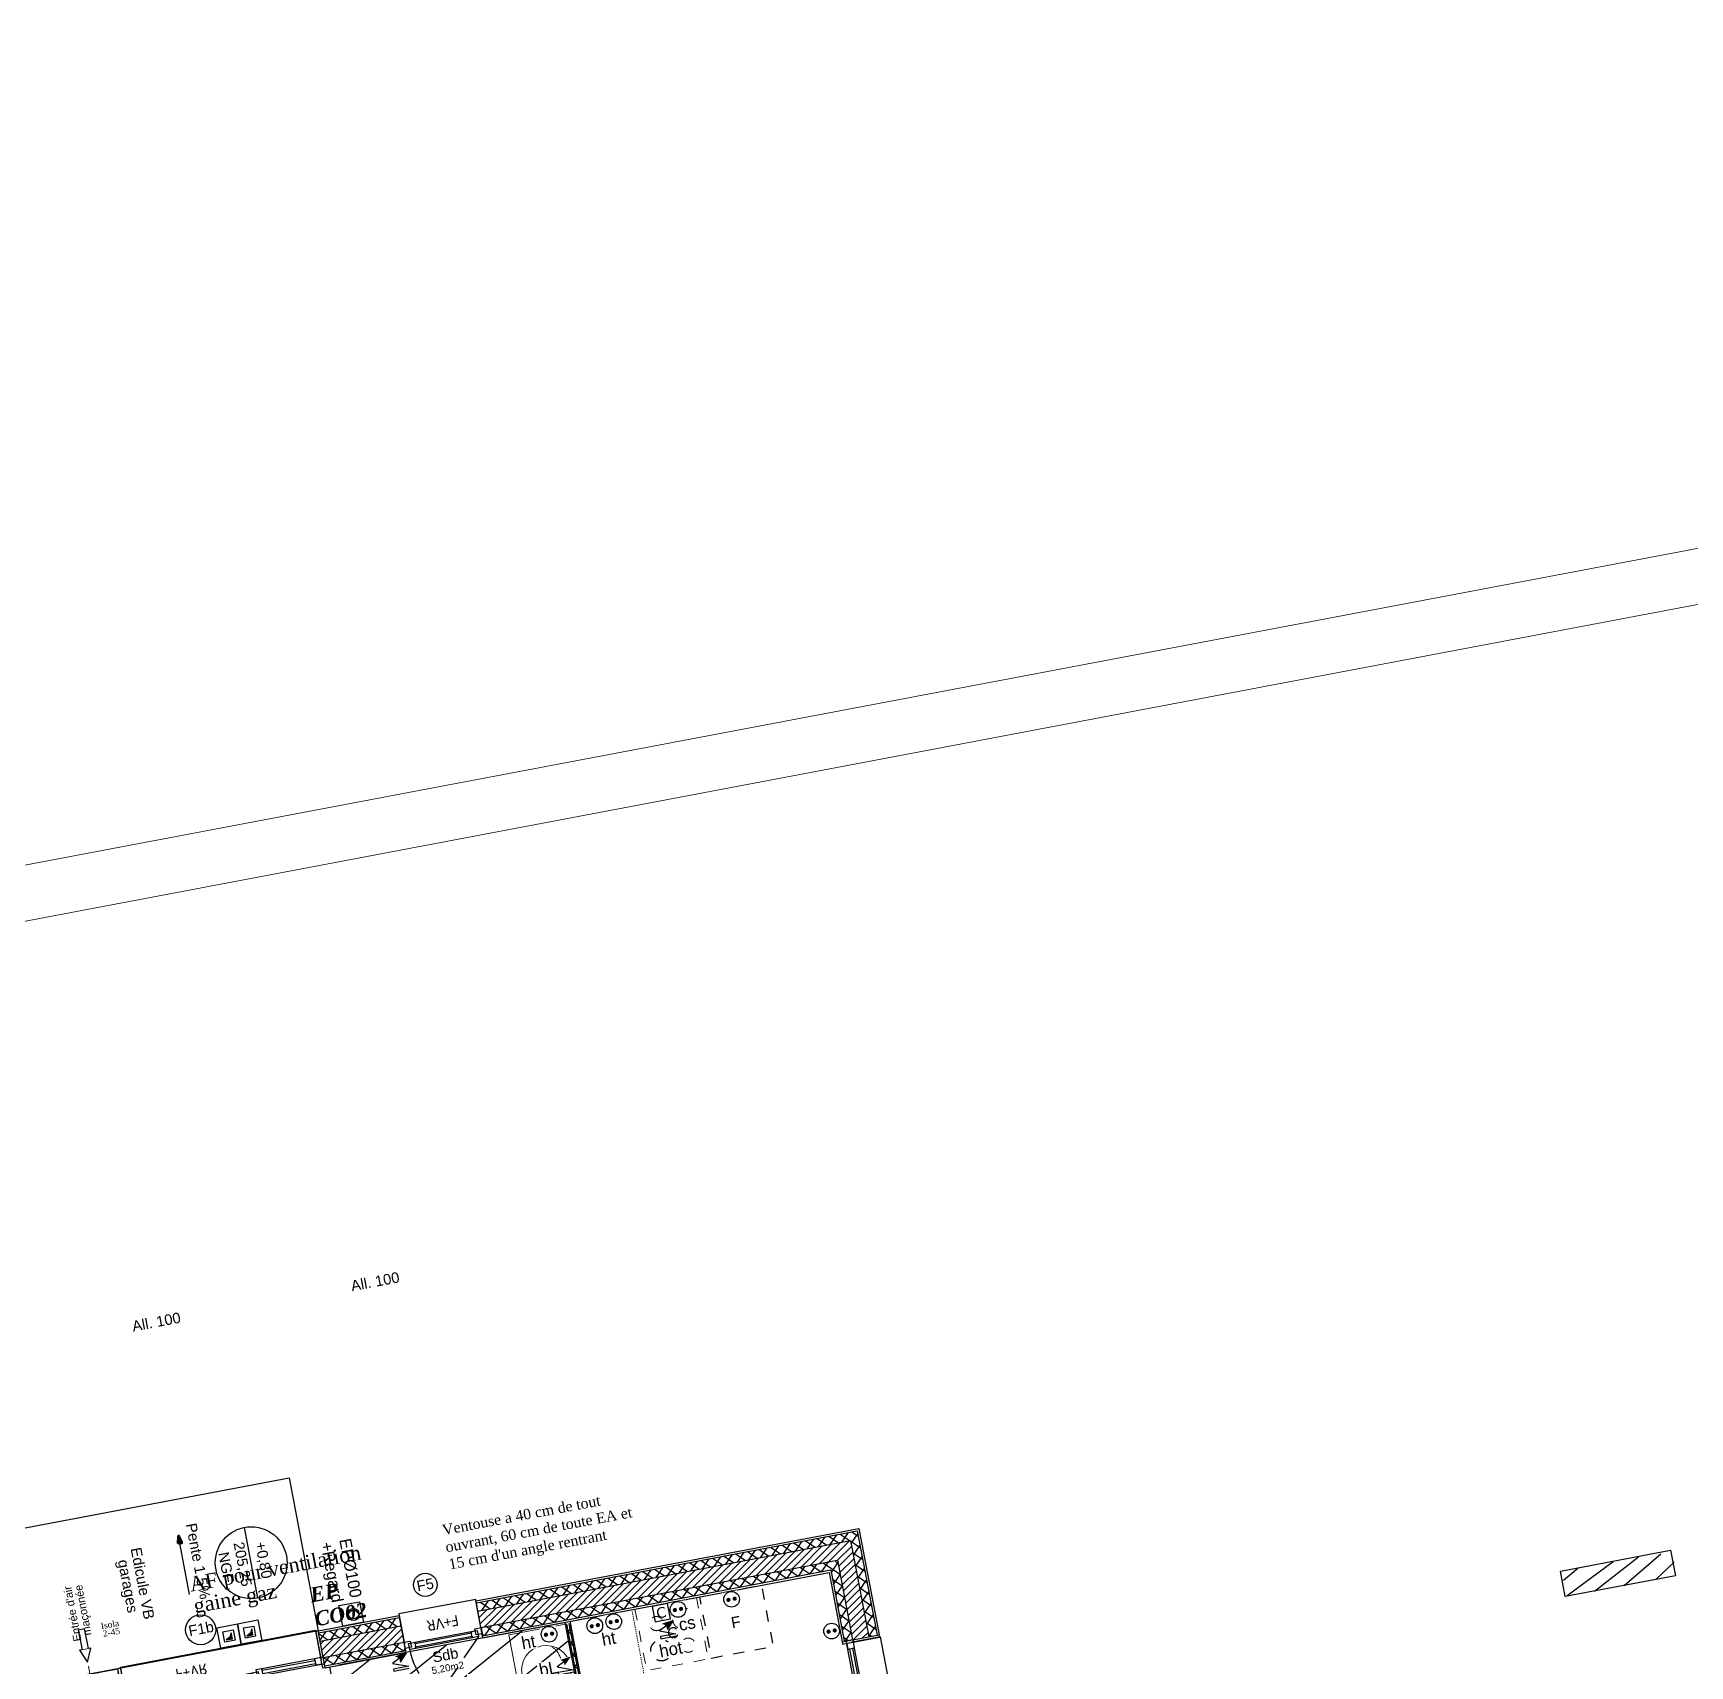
# Model space of a CAD drawing. Header units: centimetres. Extents: x 197412 to 267601, y -375791 to -305433.
# Drawn here: x 214401 to 230265, y -321067 to -305433 of the extents above; entities that cross this region are included whole.
import ezdxf

# ---------------------------------------------------------------- set-up
doc = ezdxf.new("R2010")
doc.units = ezdxf.units.CM
for name, pattern in [('CONTINU', [0]), ('prelem_vmc', [0.222222, 0.111111, -0.111111]), ('prlm_eu-4', [1.574803, 0.984252, -0.19685, 0.19685, -0.19685]), ('Style de ligne -1', [0.41664, 0.20828, -0.20836]), ('Style de ligne -2', [0.694425, 0.48607, -0.208355])]:
    doc.linetypes.add(name, pattern=pattern)
for name, color, linetype in [('3-BAT C-Niveau 0', 250, 'Continuous'), ('prlm-EAU-EPEXT', 145, 'Continuous'), ('prlm-MOD-PB', 123, 'Continuous'), ('prlm-VMC', 62, 'Continuous')]:
    doc.layers.add(name, color=color, linetype=linetype)
doc.layers.add('prlm-ELEC-CFO', color=1, linetype='Continuous', lineweight=25)
doc.layers.add('prlm-ZCARTOUCHE', color=7, linetype='Continuous', lineweight=13)
doc.styles.add('Arial', font='arial.ttf')
doc.styles.add('Futura Std Book', font='')
doc.styles.add('Geneva', font='arial.ttf')
doc.styles.add('Helvetica', font='arial.ttf')
doc.styles.add('Lucida Grande', font='')
doc.styles.add('prlm-eau-ep', font='timesbi.ttf', dxfattribs={"height": 18})
doc.styles.add('prlm-elec-cfo', font='comic.ttf', dxfattribs={"height": 12})
doc.styles.add('prlm-vmc', font='pala.ttf', dxfattribs={"height": 14})
doc.styles.get("Standard").update_dxf_attribs({"font": 'ARIALUNI.TTF', "height": 100})
doc.styles.get('Futura Std Book').set_extended_font_data('Futura Std Book')
doc.styles.get('Lucida Grande').set_extended_font_data('Lucida Grande')
pattern_1 = [(45, (82627.55, 127994.637), (-31.2347524, 39.0434405), [])]
pattern_2 = [(55.723595, (82441.66, 127994.64), (-66.106423, 45.054865), []), (145.723595, (82441.66, 127994.64), (45.054865, 66.106423), [])]

# ---------------------------------------------------------------- blocks, each defined once
blk = doc.blocks.new('FENETRE TYPE 1')
at = {"linetype": 'Style de ligne -1', "ltscale": 50.8}
for p, q in [((48.2, 60.2), (4, 16)), ((84.7, 60), (128.7, 16))]:
    blk.add_line(p, q, dxfattribs=at)
at = {"linetype": 'Continuous'}
blk.add_line((0, 16), (0, 14), dxfattribs=at)
at = {"linetype": 'Continuous', "lineweight": 25, "flags": 128}
for points in [[(-2, 18), (0, 18), (0, 14)], [(192, 18), (190, 18), (190, 14)], [(0, 8), (0, -18), (-2, -18)], [(190, 7.7), (190, -18), (192, -18)]]:
    blk.add_lwpolyline(points, dxfattribs=at)
at = {"linetype": 'Continuous', "flags": 128}
for points in [[(4, 16), (10, 16), (10, 10), (4, 10)], [(10, 16), (60.5, 16), (60.5, 14.5), (10, 14.5)], [(60.5, 16), (66.5, 16), (66.5, 10), (60.5, 10)], [(66.5, 16), (72.5, 16), (72.5, 10), (66.5, 10)], [(72.5, 16), (123, 16), (123, 14.5), (72.5, 14.5)], [(122.7, 16), (128.7, 16), (128.7, 10), (122.7, 10)], [(-2, 14), (6, 14), (6, 8), (-2, 8)], [(10, 11.5), (60.5, 11.5), (60.5, 10), (10, 10)], [(72.5, 11.5), (123, 11.5), (123, 10), (72.5, 10)], [(126.7, 14), (132.7, 14), (132.7, 7.7), (126.7, 7.7)], [(132.7, 14), (184, 14), (184, 12.5), (132.7, 12.5)], [(132.7, 9.2), (184, 9.2), (184, 7.7), (132.7, 7.7)], [(184, 14), (192.3, 14), (192.3, 7.7), (184, 7.7)], [(184, 13.7), (190, 13.7), (190, 7.7), (184, 7.7)]]:
    blk.add_lwpolyline(points, close=True, dxfattribs=at)
blk.add_lwpolyline([(0, 10), (0, -19), (190, -19), (190, 10)], dxfattribs=at)
at = {"linetype": 'Style de ligne -1', "ltscale": 50.8}
for centre, radius, start, end in [((4, 16), 62.5, 360, 45), ((128.7, 16), 62.2, 136.6392, 180)]:
    blk.add_arc(centre, radius, start, end, dxfattribs=at)
at = {"insert": (50.4, 2.8), "char_height": 10.16, "attachment_point": 1, "line_spacing_factor": 0.978845, "style": 'Lucida Grande'}
blk.add_mtext('F+VR ', dxfattribs=at)
blk = doc.blocks.new('FENETRE PLAN TYPE 2')
at = {"linetype": 'Style de ligne -2', "ltscale": 50.8}
blk.add_line((4, 16), (51.4, 63.4), dxfattribs=at)
at = {"linetype": 'Continuous', "flags": 128}
for points in [[(4, 16), (10, 16), (10, 10), (4, 10)], [(10, 16), (65, 16), (65, 14.5), (10, 14.5)], [(65, 16), (71, 16), (71, 10), (65, 10)], [(0, 14), (6, 14), (6, 8), (0, 8)], [(10, 11.5), (65, 11.5), (65, 10), (10, 10)], [(69, 14), (75, 14), (75, 8), (69, 8)]]:
    blk.add_lwpolyline(points, close=True, dxfattribs=at)
blk.add_lwpolyline([(0, 9.5), (0, -19.5), (75, -19.5), (75, 9.5)], dxfattribs=at)
at = {"linetype": 'Style de ligne -2', "ltscale": 50.8}
blk.add_arc((4, 16), 67, 360, 45, dxfattribs=at)
at = {"insert": (19.8, 2), "char_height": 10.16, "attachment_point": 1, "line_spacing_factor": 0.978845, "style": 'Lucida Grande'}
blk.add_mtext('F+VR ', dxfattribs=at)
blk = doc.blocks.new('Groupe-273-1')
at = {"linetype": 'Continuous'}
blk.add_circle((13571.5, -44828.6), 11.2, dxfattribs=at)
at = {"insert": (13562.4, -44825), "char_height": 10.09, "attachment_point": 1, "rotation": 10.7236, "line_spacing_factor": 0.834288, "style": 'Helvetica'}
blk.add_mtext('F5', dxfattribs=at)
blk = doc.blocks.new('Groupe-321-1')
at = {"linetype": 'Continuous', "flags": 128}
blk.add_lwpolyline([(13508.5, -44844.8), (13512.2, -44864.4), (13492.5, -44868.2), (13488.8, -44848.5)], close=True, dxfattribs=at)
at = {"linetype": 'Continuous'}
blk.add_circle((13502.8, -44856.2), 5, dxfattribs=at)
blk = doc.blocks.new('Groupe-322-1')
blk.add_blockref('Groupe-321-1', (0, 0))
at = {"insert": (13500.2, -44783.3), "char_height": 11.33, "attachment_point": 1, "rotation": 280.7236, "line_spacing_factor": 0.962448, "style": 'Futura Std Book'}
blk.add_mtext('EPØ100\\P+Regard', dxfattribs=at)
blk = doc.blocks.new('Groupe-468-1')
at = {"linetype": 'Continuous'}
blk.add_circle((13356.4, -44871.6), 14.4, dxfattribs=at)
at = {"insert": (13343.9, -44867.9), "char_height": 10.09, "attachment_point": 1, "rotation": 10.7236, "line_spacing_factor": 0.834288, "style": 'Helvetica'}
blk.add_mtext('F1b', dxfattribs=at)
blk = doc.blocks.new('Groupe-469-1')
at = {"linetype": 'Continuous'}
blk.add_line((13345.8, -44837.9), (13335.2, -44781.9), dxfattribs=at)
at = {"linetype": 'Continuous', "lineweight": 100, "flags": 128}
blk.add_lwpolyline([(13334.7, -44789.1), (13335.2, -44781.9), (13338.3, -44788.4)], close=True, dxfattribs=at)
at = {"insert": (13359.1, -44804.9), "char_height": 10.22, "attachment_point": 2, "rotation": 280.7236, "line_spacing_factor": 0.834288, "style": 'Helvetica'}
blk.add_mtext('Pente 1,5%', dxfattribs=at)
blk = doc.blocks.new('Groupe-470-1')
at = {"linetype": 'Continuous'}
blk.add_line((13411.2, -44841.2), (13398.4, -44773.6), dxfattribs=at)
blk.add_circle((13404.8, -44807.4), 34.4, dxfattribs=at)
at = {"insert": (13401.7, -44807.9), "char_height": 10.07, "width": 91.684, "attachment_point": 2, "rotation": 280.7236, "line_spacing_factor": 0.962448, "style": 'Arial'}
blk.add_mtext('205,25\\PNGF', dxfattribs=at)
at = {"insert": (13418.4, -44786.5), "char_height": 10.07, "attachment_point": 1, "rotation": 280.7236, "line_spacing_factor": 0.962448, "style": 'Arial'}
blk.add_mtext('+0,80', dxfattribs=at)
blk = doc.blocks.new('MTC 125-H3')
at = {"linetype": 'prlm_eu-4', "lineweight": 18, "ltscale": 50.8}
for q in [(0, 25.6), (0, 19.7)]:
    blk.add_line((0, -23.6), q, dxfattribs=at)
at = {"linetype": 'Continuous', "lineweight": 18, "flags": 128}
blk.add_lwpolyline([(3.1, 42.2), (-3.1, 42.2), (-5.6, 42.2), (0, 29.7), (5.6, 42.2)], close=True, dxfattribs=at)
at = {"linetype": 'Continuous', "flags": 128}
blk.add_lwpolyline([(-26.8, 18), (26.8, 18), (26.8, -18), (-26.8, -18)], close=True, dxfattribs=at)
at = {"linetype": 'prelem_vmc', "ltscale": 50.8, "flags": 128}
blk.add_lwpolyline([(-26.8, 18), (26.8, 18), (26.8, -18), (-26.8, -18)], close=True, dxfattribs=at)
at = {"insert": (-9.5, 77.8), "char_height": 7.565, "attachment_point": 2, "rotation": 90, "line_spacing_factor": 0.834288, "style": 'Helvetica'}
blk.add_mtext("Entrée d'air\\P maçonnée", dxfattribs=at)
blk = doc.blocks.new('xi.PCHT')
at = {"color": 0, "lineweight": 5}
blk.add_wipeout([(-7.5, -7.5), (7.5, -7.5), (7.5, 7.5), (-7.5, 7.5)], dxfattribs=at).dxf.layer = 'prlm-ELEC-CFO'
at = {"layer": 'prlm-ELEC-CFO', "color": 0, "linetype": 'ByBlock', "lineweight": 5, "const_width": 2}
for points in [[(-4, 0, 1), (-2, 0, 1)], [(2, 0, 1), (4, 0, 1)]]:
    blk.add_lwpolyline(points, format="xyb", close=True, dxfattribs=at)
at = {"layer": 'prlm-ELEC-CFO', "color": 0, "linetype": 'ByBlock', "lineweight": -2}
blk.add_circle((0, 0), 7.5, dxfattribs=at)
blk = doc.blocks.new('xi.BL')
at = {"color": 0, "lineweight": 5}
blk.add_wipeout([(-7.5, -7.5), (7.5, -7.5), (7.5, 7.5), (-7.5, 7.5)], dxfattribs=at).dxf.layer = 'prlm-ELEC-CFO'
at = {"layer": 'prlm-ELEC-CFO', "lineweight": 5}
blk.add_hatch(color=0, dxfattribs=at).paths.add_polyline_path([(-3, 6), (-0.1, 3.7), (0, 0), (7.5, 7.5)])
at = {"layer": 'prlm-ELEC-CFO', "color": 0}
blk.add_lwpolyline([(1, 4.2), (-7.5, 0), (7.5, -5.5), (-7.5, -5.5), (-7.5, -7.5), (7.5, -7.5)], dxfattribs=at)
blk = doc.blocks.new('xi.VR')
at = {"layer": 'prlm-ELEC-CFO', "lineweight": 5}
blk.add_hatch(color=0, dxfattribs=at).paths.add_polyline_path([(-3, 6), (-0.1, 3.7), (0, 0), (7.5, 7.5)])
at = {"layer": 'prlm-ELEC-CFO', "color": 0}
for points in [[(1, 4.2), (-7.5, 0), (7.5, -5.5), (-7.5, -5.5), (-7.5, -7.5), (7.5, -7.5)], [(-3, 6), (7.5, 7.5), (0, 0)]]:
    blk.add_lwpolyline(points, dxfattribs=at)
blk = doc.blocks.new('xi.HOT')
at = {"layer": 'prlm-ELEC-CFO', "lineweight": 5}
blk.add_hatch(color=0, dxfattribs=at).paths.add_polyline_path([(-3, 6), (-0.1, 3.7), (0, 0), (7.5, 7.5)])
at = {"layer": 'prlm-ELEC-CFO', "color": 0}
for points in [[(1, 4.2), (-7.5, 0), (7.5, -5.5), (-7.5, -5.5), (-7.5, -7.5), (7.5, -7.5)], [(-3, 6), (7.5, 7.5), (0, 0)]]:
    blk.add_lwpolyline(points, dxfattribs=at)
blk = doc.blocks.new('xi.PCS')
at = {"color": 0, "lineweight": 5}
blk.add_wipeout([(-7.5, -7.5), (7.5, -7.5), (7.5, 7.5), (-7.5, 7.5)], dxfattribs=at).dxf.layer = 'prlm-ELEC-CFO'
at = {"layer": 'prlm-ELEC-CFO', "color": 0, "linetype": 'ByBlock', "lineweight": 5, "const_width": 2}
for points in [[(-4, 0, 1), (-2, 0, 1)], [(2, 0, 1), (4, 0, 1)]]:
    blk.add_lwpolyline(points, format="xyb", close=True, dxfattribs=at)
at = {"layer": 'prlm-ELEC-CFO', "color": 0, "linetype": 'ByBlock', "lineweight": -2}
blk.add_circle((0, 0), 7.5, dxfattribs=at)
blk = doc.blocks.new('xi.SF32')
at = {"layer": 'prlm-ELEC-CFO', "color": 0, "flags": 128}
blk.add_lwpolyline([(-7.5, -7.5), (7.5, -7.5), (7.5, 7.5), (-7.5, 7.5)], close=True, dxfattribs=at)
at = {"layer": 'prlm-ELEC-CFO', "color": 0, "linetype": 'ByBlock', "insert": (0, 0), "char_height": 10, "width": 11.36, "attachment_point": 5}
blk.add_mtext('{\\fVerdana|b0|i0|c0|p34;C}', dxfattribs=at)
blk = doc.blocks.new('xi.PC')
at = {"color": 0, "lineweight": 5}
blk.add_wipeout([(-7.5, -7.5), (7.5, -7.5), (7.5, 7.5), (-7.5, 7.5)], dxfattribs=at).dxf.layer = 'prlm-ELEC-CFO'
at = {"layer": 'prlm-ELEC-CFO', "color": 0, "linetype": 'ByBlock', "lineweight": 5, "const_width": 2}
for points in [[(-4, 0, 1), (-2, 0, 1)], [(2, 0, 1), (4, 0, 1)]]:
    blk.add_lwpolyline(points, format="xyb", close=True, dxfattribs=at)
at = {"layer": 'prlm-ELEC-CFO', "color": 0, "linetype": 'ByBlock', "lineweight": -2}
blk.add_circle((0, 0), 7.5, dxfattribs=at)
blk = doc.blocks.new('xi.vbgaz10')
at = {"layer": 'prlm-MOD-PB'}
blk.add_hatch(color=0, dxfattribs=at).paths.add_polyline_path([(6.8, -6.7), (8.8, -10.6), (12.7, -12.7), (6.8, -12.7)], flags=16)
at = {"layer": 'prlm-MOD-PB', "color": 0}
for p, q in [((6.8, -6.7), (6.8, -12.7)), ((8.8, -10.6), (6.8, -6.7)), ((6.8, -12.7), (12.7, -12.7)), ((12.7, -12.7), (8.8, -10.6))]:
    blk.add_line(p, q, dxfattribs=at)
for points in [[(0, 0), (20, 0), (20, -20), (0, -20)], [(5, -5), (15, -5), (15, -15), (5, -15)]]:
    blk.add_lwpolyline(points, close=True, dxfattribs=at)
blk = doc.blocks.new('xi.TXT-AFgaz')
at = {"layer": 'prlm-MOD-PB', "linetype": 'CONTINU', "insert": (0, 0), "char_height": 14, "width": 256.544, "attachment_point": 1, "line_spacing_factor": 0.903614, "style": 'prlm-vmc'}
blk.add_mtext('AF pour ventilation\\Pgaine gaz', dxfattribs=at)
blk = doc.blocks.new('xi.txt-venthor')
at = {"layer": 'prlm-MOD-PB', "color": 30, "insert": (0, 0), "char_height": 10, "width": 189.924, "attachment_point": 1}
blk.add_mtext("\\pxql;{\\fTimes New Roman|b0|i0|c0|p18;Ventouse a 40 cm de tout ouvrant, 60 cm de toute EA et 15 cm d'un angle rentrant}", dxfattribs=at)
blk = doc.blocks.new('xi.EA-Ma')
at = {"layer": 'prlm-MOD-PB'}
blk.add_hatch(color=0, dxfattribs=at).paths.add_polyline_path([(-4.7, 0), (-4.7, -28), (4.6, -28), (4.6, 0)])
at = {"layer": 'prlm-VMC', "linetype": 'ByBlock'}
blk.add_hatch(color=0, dxfattribs=at).paths.add_polyline_path([(-12, 5.6), (12, 5.6), (12, 0), (-12, 0)])
at = {"layer": 'prlm-MOD-PB', "color": 0, "linetype": 'ByBlock', "lineweight": -2, "flags": 128}
blk.add_lwpolyline([(-4.7, 0), (-4.7, -28), (4.6, -28), (4.6, 0)], close=True, dxfattribs=at)
at = {"layer": 'prlm-VMC', "color": 0, "linetype": 'ByBlock', "flags": 128}
for points in [[(-12, 5.6), (12, 5.6), (12, 0), (-12, 0)], [(-3.1, -60.2), (-3.1, -79.5), (3.1, -79.5), (3.1, -60.2), (5.6, -60.2), (0, -47.7), (-5.6, -60.2)]]:
    blk.add_lwpolyline(points, close=True, dxfattribs=at)
blk = doc.blocks.new('xi.epext')
at = {"layer": 'prlm-EAU-EPEXT', "color": 0, "linetype": 'ByBlock', "lineweight": -2}
blk.add_circle((0, 0), 5, dxfattribs=at)
blk = doc.blocks.new('Groupe-116-1')
at = {"linetype": 'Continuous', "lineweight": 18, "flags": 128}
blk.add_lwpolyline([(13666.5, -44955.2), (13651.6, -44876.6), (13705.7, -44866.4), (13720.5, -44945)], close=True, dxfattribs=at)
at = {"linetype": 'Continuous', "lineweight": 18}
for centre, major_axis in [((13687.4, -44910.4), (23.3, 4.4)), ((13696.9, -44908.8), (-0.46, 2.46)), ((13706.9, -44906.7), (-0.28, 1.47))]:
    blk.add_ellipse(centre, major_axis=major_axis, ratio=1, dxfattribs=at)
blk.add_open_spline([(13692.4, -44887.6), (13699.8, -44892.8), (13702.8, -44908.1), (13705.2, -44921.4), (13700.3, -44929.8)], degree=2, dxfattribs=at)
blk = doc.blocks.new('Groupe-108-1')
at = {"linetype": 'Style de ligne -1', "lineweight": 18, "ltscale": 50.8, "flags": 128}
blk.add_lwpolyline([(13831.2, -44840.6), (13842.4, -44899.6), (13783.5, -44910.8), (13772.2, -44851.9)], close=True, dxfattribs=at)
at = {"linetype": 'Style de ligne -1', "lineweight": 18, "ltscale": 50.8}
for points in [[(13796.6, -44871.3), (13798.1, -44870.3), (13799.7, -44867), (13799.4, -44863.4), (13797.3, -44860.4), (13794, -44858.8), (13790.3, -44859.1), (13787.3, -44861.2), (13785.8, -44864.5), (13786.1, -44868.1), (13788.2, -44871.1), (13791.5, -44872.6), (13795.1, -44872.3), (13796.6, -44871.3)], [(13812.6, -44852.5), (13810.3, -44854.1), (13808, -44859), (13808.4, -44864.4), (13811.5, -44868.9), (13816.5, -44871.2), (13821.9, -44870.8), (13826.4, -44867.6), (13828.8, -44862.7), (13828.3, -44857.3), (13825.2, -44852.8), (13820.3, -44850.5), (13814.8, -44850.9), (13812.6, -44852.5)], [(13819.3, -44880.8), (13817.8, -44881.8), (13816.3, -44885.1), (13816.6, -44888.7), (13818.7, -44891.7), (13822, -44893.3), (13825.6, -44893), (13828.6, -44890.9), (13830.2, -44887.6), (13829.9, -44884), (13827.8, -44881), (13824.5, -44879.5), (13820.9, -44879.8), (13819.3, -44880.8)]]:
    blk.add_open_spline(points, degree=2, dxfattribs=at)
at = {"linetype": 'Style de ligne -1', "ltscale": 50.8}
blk.add_open_spline([(13803.4, -44899.6), (13805.6, -44898), (13808, -44893.1), (13807.5, -44887.7), (13804.4, -44883.2), (13799.5, -44880.9), (13794, -44881.3), (13789.5, -44884.5), (13787.2, -44889.4), (13787.6, -44894.8), (13790.7, -44899.3), (13795.7, -44901.6), (13801.1, -44901.2), (13803.4, -44899.6)], degree=2, dxfattribs=at)
blk = doc.blocks.new('Groupe-109-1')
blk.add_blockref('Groupe-108-1', (0, 0))
at = {"insert": (13807.5, -44869.3), "char_height": 10.7, "attachment_point": 2, "rotation": 10.7663, "line_spacing_factor": 1.060906, "style": 'Geneva'}
blk.add_mtext('C', dxfattribs=at)
blk = doc.blocks.new('Groupe-110-1')
at = {"linetype": 'Style de ligne -1', "ltscale": 50.8, "flags": 128}
blk.add_lwpolyline([(13834.4, -44840.1), (13893.3, -44828.9), (13904.5, -44887.8), (13845.6, -44899)], close=True, dxfattribs=at)
at = {"insert": (13867.9, -44859), "char_height": 10.7, "attachment_point": 2, "rotation": 10.733, "line_spacing_factor": 1.060906, "style": 'Geneva'}
blk.add_mtext('F', dxfattribs=at)

msp = doc.modelspace()

# ---------------------------------------------------------------- hatches: boundary and pattern name
at = {"linetype": 'Continuous'}
h = msp.add_hatch(dxfattribs=at)
h.set_pattern_fill('02_ISOLANT', color=256, scale=10, angle=100.72359, style=0, pattern_type=2)
h.set_pattern_definition([(145.723595, (82441.66, 127994.64), (-45.054865, -66.106423), []), (235.723595, (82441.66, 127994.64), (-66.106423, 45.054865), [])])
h.paths.add_polyline_path([(219844.3, -322426.4), (219867.9, -322421.9), (219534.5, -320661.5), (219510.9, -320666)])
at = {"layer": '3-BAT C-Niveau 0'}
h = msp.add_hatch(dxfattribs=at)
h.set_pattern_fill('02_ISOLANT', color=256, scale=10, angle=10.72359, style=0, pattern_type=2)
h.set_pattern_definition([(55.723595, (82441.66, 127994.64), (-66.106423, 45.054865), []), (145.723595, (82441.66, 127994.64), (45.054865, 66.106423), [])])
h.paths.add_polyline_path([(218645.5, -320465.2), (218660.4, -320543.8), (222229.3, -319868), (222293, -319774.5)])
h = msp.add_hatch(dxfattribs=at)
h.set_pattern_fill('02_ISOLANT', color=256, scale=10, angle=-79.27641, style=0, pattern_type=2)
h.set_pattern_definition([(325.723595, (82441.66, 127994.64), (45.054865, 66.106423), []), (55.723595, (82441.66, 127994.64), (66.106423, -45.054865), [])])
h.paths.add_polyline_path([(222293, -319774.5), (222229.3, -319868), (222403.4, -320787.6), (222482, -320772.7)])
h = msp.add_hatch(dxfattribs=at)
h.set_pattern_fill('MURS MACONNERIE-2', color=256, scale=10, style=0, pattern_type=2)
h.set_pattern_definition(pattern_1)
h.paths.add_polyline_path([(218660.4, -320543.8), (218690.1, -320701), (222101.8, -320054.9), (222229.3, -319868)])
h = msp.add_hatch(dxfattribs=at)
h.set_pattern_fill('MURS MACONNERIE-2', color=256, scale=10, style=0, pattern_type=2)
h.set_pattern_definition(pattern_1)
h.paths.add_polyline_path([(222229.3, -319868), (222101.8, -320054.9), (222246.2, -320817.3), (222403.4, -320787.6)])
h = msp.add_hatch(dxfattribs=at)
h.set_pattern_fill('02_ISOLANT', color=256, scale=10, angle=10.72359, style=0, pattern_type=2)
h.set_pattern_definition([(55.723595, (82441.66, 127994.64), (-66.106423, 45.054865), []), (145.723595, (82441.66, 127994.64), (45.054865, 66.106423), [])])
h.paths.add_polyline_path([(218690.1, -320701), (218705, -320779.6), (222038.1, -320148.4), (222101.8, -320054.9)])
h = msp.add_hatch(dxfattribs=at)
h.set_pattern_fill('02_ISOLANT', color=256, scale=10, angle=-79.27641, style=0, pattern_type=2)
h.set_pattern_definition([(325.723595, (82441.66, 127994.64), (45.054865, 66.106423), []), (55.723595, (82441.66, 127994.64), (66.106423, -45.054865), [])])
h.paths.add_polyline_path([(222101.8, -320054.9), (222038.1, -320148.4), (222167.6, -320832.2), (222246.2, -320817.3)])
h = msp.add_hatch(dxfattribs=at)
h.set_pattern_fill('02_ISOLANT', color=256, scale=10, angle=10.72359, style=0, pattern_type=2)
h.set_pattern_definition(pattern_2)
h.paths.add_polyline_path([(217133.8, -320751.5), (217148.7, -320830.1), (217923.5, -320683.4), (217908.6, -320604.8)])
h = msp.add_hatch(dxfattribs=at)
h.set_pattern_fill('MURS MACONNERIE-2', color=256, scale=10, style=0, pattern_type=2)
h.set_pattern_definition(pattern_1)
h.paths.add_polyline_path([(217148.7, -320830.1), (217178.5, -320987.3), (217953.2, -320840.6), (217923.5, -320683.4)])
h = msp.add_hatch(dxfattribs=at)
h.set_pattern_fill('BA 13', color=9, scale=10, style=0, pattern_type=2)
h.set_pattern_definition([(218.65981, (82441.66, 127994.64), (-199.24783, 287.75041), [])])
h.paths.add_polyline_path([(217239, -321076.2), (217734.5, -323692.3), (219106.1, -323432.6), (218926.7, -322479.3), (219809.4, -322312.1), (219494.8, -320650.4), (217324.4, -321061.5)])
h = msp.add_hatch(dxfattribs=at)
h.set_pattern_fill('02_ISOLANT', color=256, scale=10, angle=10.72359, style=0, pattern_type=2)
h.set_pattern_definition(pattern_2)
h.paths.add_polyline_path([(217178.5, -320987.3), (217193.4, -321065.9), (217968.1, -320919.2), (217953.2, -320840.6)])

# ---------------------------------------------------------------- linework, layer by layer
at = {"linetype": 'Continuous'}
for p, q in [((219831.6, -322428.8), (219498.2, -320668.4)), ((219844.3, -322426.4), (219510.9, -320666)), ((219844.3, -322426.4), (219510.9, -320666)), ((219867.9, -322421.9), (219534.5, -320661.5)), ((219867.9, -322421.9), (219534.5, -320661.5))]:
    msp.add_line(p, q, dxfattribs=at)
at = {"linetype": 'Continuous', "lineweight": 25}
for p, q in [((219831.6, -322428.8), (219498.2, -320668.4)), ((219880.7, -322419.5), (219547.3, -320659.1))]:
    msp.add_line(p, q, dxfattribs=at)
msp.add_lwpolyline([(229025.5, -320159.7), (230079.7, -319960), (230126.1, -320204.9), (229071.8, -320404.5)], close=True)
for points in [[(229089.8, -320393.1), (229531.9, -320067.8)], [(229351.9, -320351.5), (229773.1, -320022.1)], [(229635.9, -320297.7), (229985.4, -319994)], [(229942.5, -320235.6), (230113.4, -320074.4)], [(229054.1, -320246.8), (229193.5, -320131.9)]]:
    msp.add_lwpolyline(points)
at = {"linetype": 'Style de ligne -1', "lineweight": 18, "ltscale": 50.8, "flags": 128}
msp.add_lwpolyline([(220273.4, -321268.2), (219683.8, -321379.2), (219544.8, -320640.4), (220134.5, -320529.5)], close=True, dxfattribs=at)
at = {"layer": '3-BAT C-Niveau 0'}
for p, q in [((218641.7, -320445.6), (222308.9, -319751.1)), ((218641.7, -320445.6), (222308.9, -319751.1)), ((218645.5, -320465.2), (222293, -319774.5)), ((222293, -319774.5), (222482, -320772.7)), ((222308.9, -319751.1), (222501.7, -320769)), ((222308.9, -319751.1), (222501.7, -320769)), ((218660.4, -320543.8), (222229.3, -319868)), ((218660.4, -320543.8), (222229.3, -319868)), ((222229.3, -319868), (222403.4, -320787.6)), ((222229.3, -319868), (222403.4, -320787.6)), ((218690.1, -320701), (222101.8, -320054.9)), ((222101.8, -320054.9), (222246.2, -320817.3)), ((218705, -320779.6), (222038.1, -320148.4)), ((218708.7, -320799.3), (222022.2, -320171.8)), ((218708.7, -320799.3), (222022.2, -320171.8)), ((222022.2, -320171.8), (222148, -320835.9)), ((222022.2, -320171.8), (222148, -320835.9)), ((222038.1, -320148.4), (222167.6, -320832.2)), ((217130.1, -320731.9), (217904.8, -320585.1)), ((217130.1, -320731.9), (217904.8, -320585.1)), ((217971.8, -320938.8), (217904.8, -320585.1)), ((218708.7, -320799.3), (218641.7, -320445.6)), ((217197.1, -321085.6), (217130.1, -320731.9)), ((217133.8, -320751.5), (217908.6, -320604.8)), ((217148.7, -320830.1), (217923.5, -320683.4)), ((217148.7, -320830.1), (217923.5, -320683.4)), ((217178.5, -320987.3), (217953.2, -320840.6)), ((222148, -320835.9), (222501.7, -320769)), ((217193.4, -321065.9), (217968.1, -320919.2)), ((217197.1, -321085.6), (217971.8, -320938.8)), ((217197.1, -321085.6), (217971.8, -320938.8))]:
    msp.add_line(p, q, dxfattribs=at)
at = {"layer": '3-BAT C-Niveau 0', "flags": 128}
msp.add_lwpolyline([(217130.1, -320731.9), (213943, -321335.4), (213665.3, -319869), (216852.4, -319265.4)], close=True, dxfattribs=at)
at = {"layer": '3-BAT C-Niveau 0', "ltscale": 50.8, "flags": 128}
msp.add_lwpolyline([(217239, -321076.2), (217734.5, -323692.3), (219106.1, -323432.6), (218926.7, -322479.3), (219809.4, -322312.1), (219494.8, -320650.4), (217324.4, -321061.5)], dxfattribs=at)

# ---------------------------------------------------------------- block references
at = {"xscale": 10, "yscale": 10, "zscale": 10}
for name in ['Groupe-109-1', 'Groupe-110-1', 'Groupe-116-1']:
    msp.add_blockref(name, (82441.7, 127994.6), dxfattribs=at)
at = {"layer": '3-BAT C-Niveau 0', "xscale": 10, "yscale": 10, "zscale": 10}
for name in ['Groupe-469-1', 'Groupe-470-1', 'Groupe-322-1', 'Groupe-273-1', 'Groupe-468-1']:
    msp.add_blockref(name, (82441.7, 127994.6), dxfattribs=at)
at = {"layer": '3-BAT C-Niveau 0', "yscale": 10, "zscale": 10}
for name, p, xscale, rotation in [('MTC 125-H3', (214978.4, -321322.4), 10, 10.72359474389049), ('FENETRE PLAN TYPE 2', (218675.2, -320622.4), 10, 190.7235947438892), ('FENETRE TYPE 1', (215274.7, -321266.4), -10, 190.7235947438892), ('FENETRE TYPE 1', (222682.5, -322691.4), 10, 100.7235947438764)]:
    msp.add_blockref(name, p, dxfattribs=dict(at, xscale=xscale, rotation=rotation))
at = {"layer": 'prlm-EAU-EPEXT', "xscale": 10, "yscale": 10, "zscale": 10, "rotation": 10.72360141139323}
msp.add_blockref('xi.epext', (217469.8, -320584.3), dxfattribs=at)
at = {"layer": 'prlm-ELEC-CFO', "xscale": 10, "yscale": 10, "zscale": 10, "rotation": 10.72360141139323}
msp.add_blockref('xi.VR', (217914.8, -321030.6), dxfattribs=at)
at = {"layer": 'prlm-MOD-PB', "ltscale": 50, "xscale": 10, "yscale": 10, "zscale": 10, "rotation": 10.72360141139323}
msp.add_blockref('xi.txt-venthor', (218309.9, -319718.5), dxfattribs=at)
at = {"layer": 'prlm-MOD-PB', "xscale": 10, "yscale": 10, "zscale": 10}
for name, p, rotation in [('xi.TXT-AFgaz', (215886.5, -320219.7), 10.72360141139323), ('xi.vbgaz10', (216197.6, -320898.3), 100.7235947438954), ('xi.vbgaz10', (216394.1, -320861), 100.7235947438954)]:
    msp.add_blockref(name, p, dxfattribs=dict(at, rotation=rotation))
at = {"layer": 'prlm-VMC', "ltscale": 50, "xscale": 10, "yscale": 10, "zscale": 10, "rotation": 190.7235947439355}
msp.add_blockref('xi.EA-Ma', (215011.9, -321499.4), dxfattribs=at)

# ---------------------------------------------------------------- texts
at = {"insert": (218339.2, -320915.1), "char_height": 100, "attachment_point": 2, "rotation": 10.72359, "line_spacing_factor": 0.834288, "style": 'Helvetica'}
msp.add_mtext('Sdb\\P{\\H0.6752x;5,20m2}\\P', dxfattribs=at)
at = {"layer": '3-BAT C-Niveau 0', "line_spacing_factor": 0.834288, "style": 'Helvetica'}
for s, insert, char_height, attachment_point, rotation in [('All. 100', (217435.9, -317381), 100.87, 1, 10.72359), ('All. 100', (215341.2, -317767.5), 100.87, 1, 10.72359), ('Edicule VB \\Pgarages', (215500.1, -320267.7), 102.169, 2, 280.72359)]:
    msp.add_mtext(s, dxfattribs=dict(at, insert=insert, char_height=char_height, attachment_point=attachment_point, rotation=rotation))
at = {"layer": 'prlm-EAU-EPEXT', "insert": (217042.1, -320322.7), "char_height": 140, "attachment_point": 1, "rotation": 10.7236, "style": 'prlm-eau-ep'}
msp.add_mtext_dynamic_manual_height_columns('EP CO02', width=91.584, gutter_width=75, heights=[0], dxfattribs=at)

# ---------------------------------------------------------------- next in the draw order: block references
at = {"layer": 'prlm-ELEC-CFO', "xscale": 10, "yscale": 10, "zscale": 10, "rotation": 10.72360141139323}
for p in [(221089, -320429.9), (222047.2, -320733.6)]:
    msp.add_blockref('xi.PC', p, dxfattribs=at)

# ---------------------------------------------------------------- next in the draw order: texts
at = {"layer": 'prlm-ELEC-CFO', "char_height": 120, "attachment_point": 5, "rotation": 10.7236, "line_spacing_factor": 0.8, "style": 'prlm-elec-cfo', "bg_fill": 3, "box_fill_scale": 1.1, "bg_fill_color": 256, "bg_fill_transparency": 0}
for s, insert in [('ht', (219144.1, -320840.3)), ('ht', (219912.4, -320806.2)), ('hot', (220507.5, -320908.7))]:
    msp.add_mtext(s, dxfattribs=dict(at, insert=insert))
at = {"layer": 'prlm-VMC', "insert": (215131, -320641.6), "char_height": 60, "width": 236.74, "attachment_point": 2, "rotation": 10.7236, "line_spacing_factor": 0.75, "style": 'prlm-vmc', "bg_fill": 3, "box_fill_scale": 1.1, "bg_fill_color": 256, "bg_fill_transparency": 0}
msp.add_mtext('Isola\\P2-45', dxfattribs=at)

# ---------------------------------------------------------------- next in the draw order: block references
at = {"layer": 'prlm-ELEC-CFO', "xscale": 10, "yscale": 10, "zscale": 10, "rotation": 10.72360141139323}
for name, p in [('xi.PCHT', (219961.1, -320643.5)), ('xi.PCHT', (219341.2, -320763.8)), ('xi.HOT', (220471.7, -320719.3))]:
    msp.add_blockref(name, p, dxfattribs=at)

# ---------------------------------------------------------------- next in the draw order: texts
at = {"layer": 'prlm-ELEC-CFO', "insert": (219335.4, -321093.5), "char_height": 120, "attachment_point": 5, "rotation": 10.7236, "line_spacing_factor": 0.8, "style": 'prlm-elec-cfo', "bg_fill": 3, "box_fill_scale": 1.1, "bg_fill_color": 256, "bg_fill_transparency": 0}
msp.add_mtext('bL', dxfattribs=at)

# ---------------------------------------------------------------- next in the draw order: block references
at = {"layer": 'prlm-ELEC-CFO', "xscale": 10, "yscale": 10, "zscale": 10, "rotation": 10.72360141139323}
for name, p in [('xi.PCHT', (219779.5, -320682.3)), ('xi.BL', (219491.4, -321063.9))]:
    msp.add_blockref(name, p, dxfattribs=at)

# ---------------------------------------------------------------- next in the draw order: texts
at = {"layer": 'prlm-ELEC-CFO', "insert": (220662.9, -320660.7), "char_height": 120, "attachment_point": 5, "rotation": 10.7236, "line_spacing_factor": 0.8, "style": 'prlm-elec-cfo', "bg_fill": 3, "box_fill_scale": 1.1, "bg_fill_color": 256, "bg_fill_transparency": 0}
msp.add_mtext('cs', dxfattribs=at)

# ---------------------------------------------------------------- next in the draw order: block references
at = {"layer": 'prlm-ELEC-CFO', "xscale": 10, "yscale": 10, "zscale": 10, "rotation": 10.72360141139323}
msp.add_blockref('xi.PCS', (220575.8, -320527.1), dxfattribs=at)

# ---------------------------------------------------------------- next in the draw order: linework, layer by layer
at = {"layer": 'prlm-ZCARTOUCHE'}
for points in [[(197412, -316602.8), (256392.2, -305433.2), (267601.2, -364621.4), (208621, -375790.9)], [(198028.7, -317022.7), (255971.8, -306049.5), (266984.6, -364201.5), (209041.4, -375174.7)]]:
    msp.add_lwpolyline(points, close=True, dxfattribs=at)

# ---------------------------------------------------------------- next in the draw order: block references
at = {"layer": 'prlm-ELEC-CFO', "xscale": 10, "yscale": 10, "zscale": 10, "rotation": 10.72360141139323}
msp.add_blockref('xi.SF32', (220415.7, -320557.4), dxfattribs=at)

doc.saveas('drawing.dxf')
